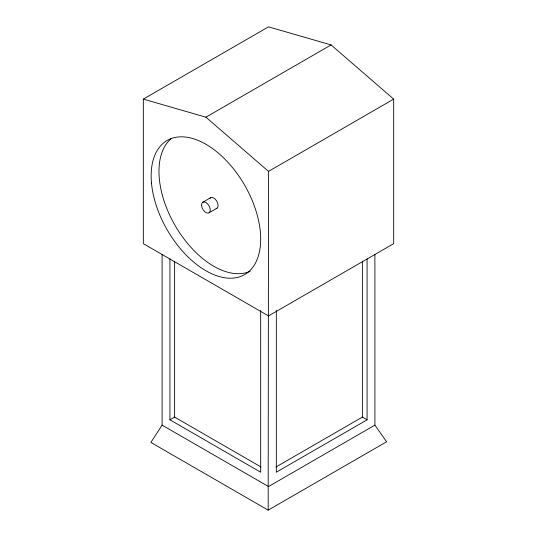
<?xml version="1.0" encoding="UTF-8"?>
<svg xmlns="http://www.w3.org/2000/svg" width="537" height="537" viewBox="0 0 537 537"><rect width="100%" height="100%" fill="white"/><g stroke="black" fill="none" stroke-linecap="round" stroke-linejoin="round"><path stroke-width="0.81" d="M162.1 254.525L162.1 425.123L150.877 442.428L268.178 510.15L268.5 171.384L205.913 117.187L143.325 99.117L143.325 243.657L268.5 315.924L393.675 243.657L393.675 99.117L331.087 44.92L268.5 26.85L143.325 99.117M205.913 117.187L331.087 44.92M202.657 202.315L210.477 197.797M268.5 171.384L393.675 99.117M209.175 212.726L216.995 208.208M169.927 258.881L169.927 419.813L174.619 417.101L261.016 466.982M275.984 466.982L362.381 417.101L367.073 419.813L367.073 258.881M367.073 419.813L276.32 472.204L276.32 310.44M374.9 254.525L374.9 425.123L268.5 486.549L162.1 425.123M268.178 510.15L386.6 441.783L374.9 425.123M169.927 419.813L260.68 472.204L260.68 310.44M362.381 261.204L362.381 417.101M174.619 261.204L174.619 417.101M250.182 271.245A77.449 44.712 60 0 1 176.069 227.158A77.449 44.712 60 0 1 170.954 138.828M209.846 198.522A6.149 3.551 60 0 1 216.612 200.905A6.149 3.551 60 0 1 216.143 208.578M151.488 183.117A77.449 44.712 60 0 0 238.388 277.186A77.449 44.712 60 0 0 227.863 162.261A77.449 44.712 60 0 0 151.488 183.117M201.576 205.329A6.149 3.551 60 0 0 208.316 213.095A6.149 3.551 60 0 0 207.853 204.141A6.149 3.551 60 0 0 201.576 205.329"/></g></svg>
